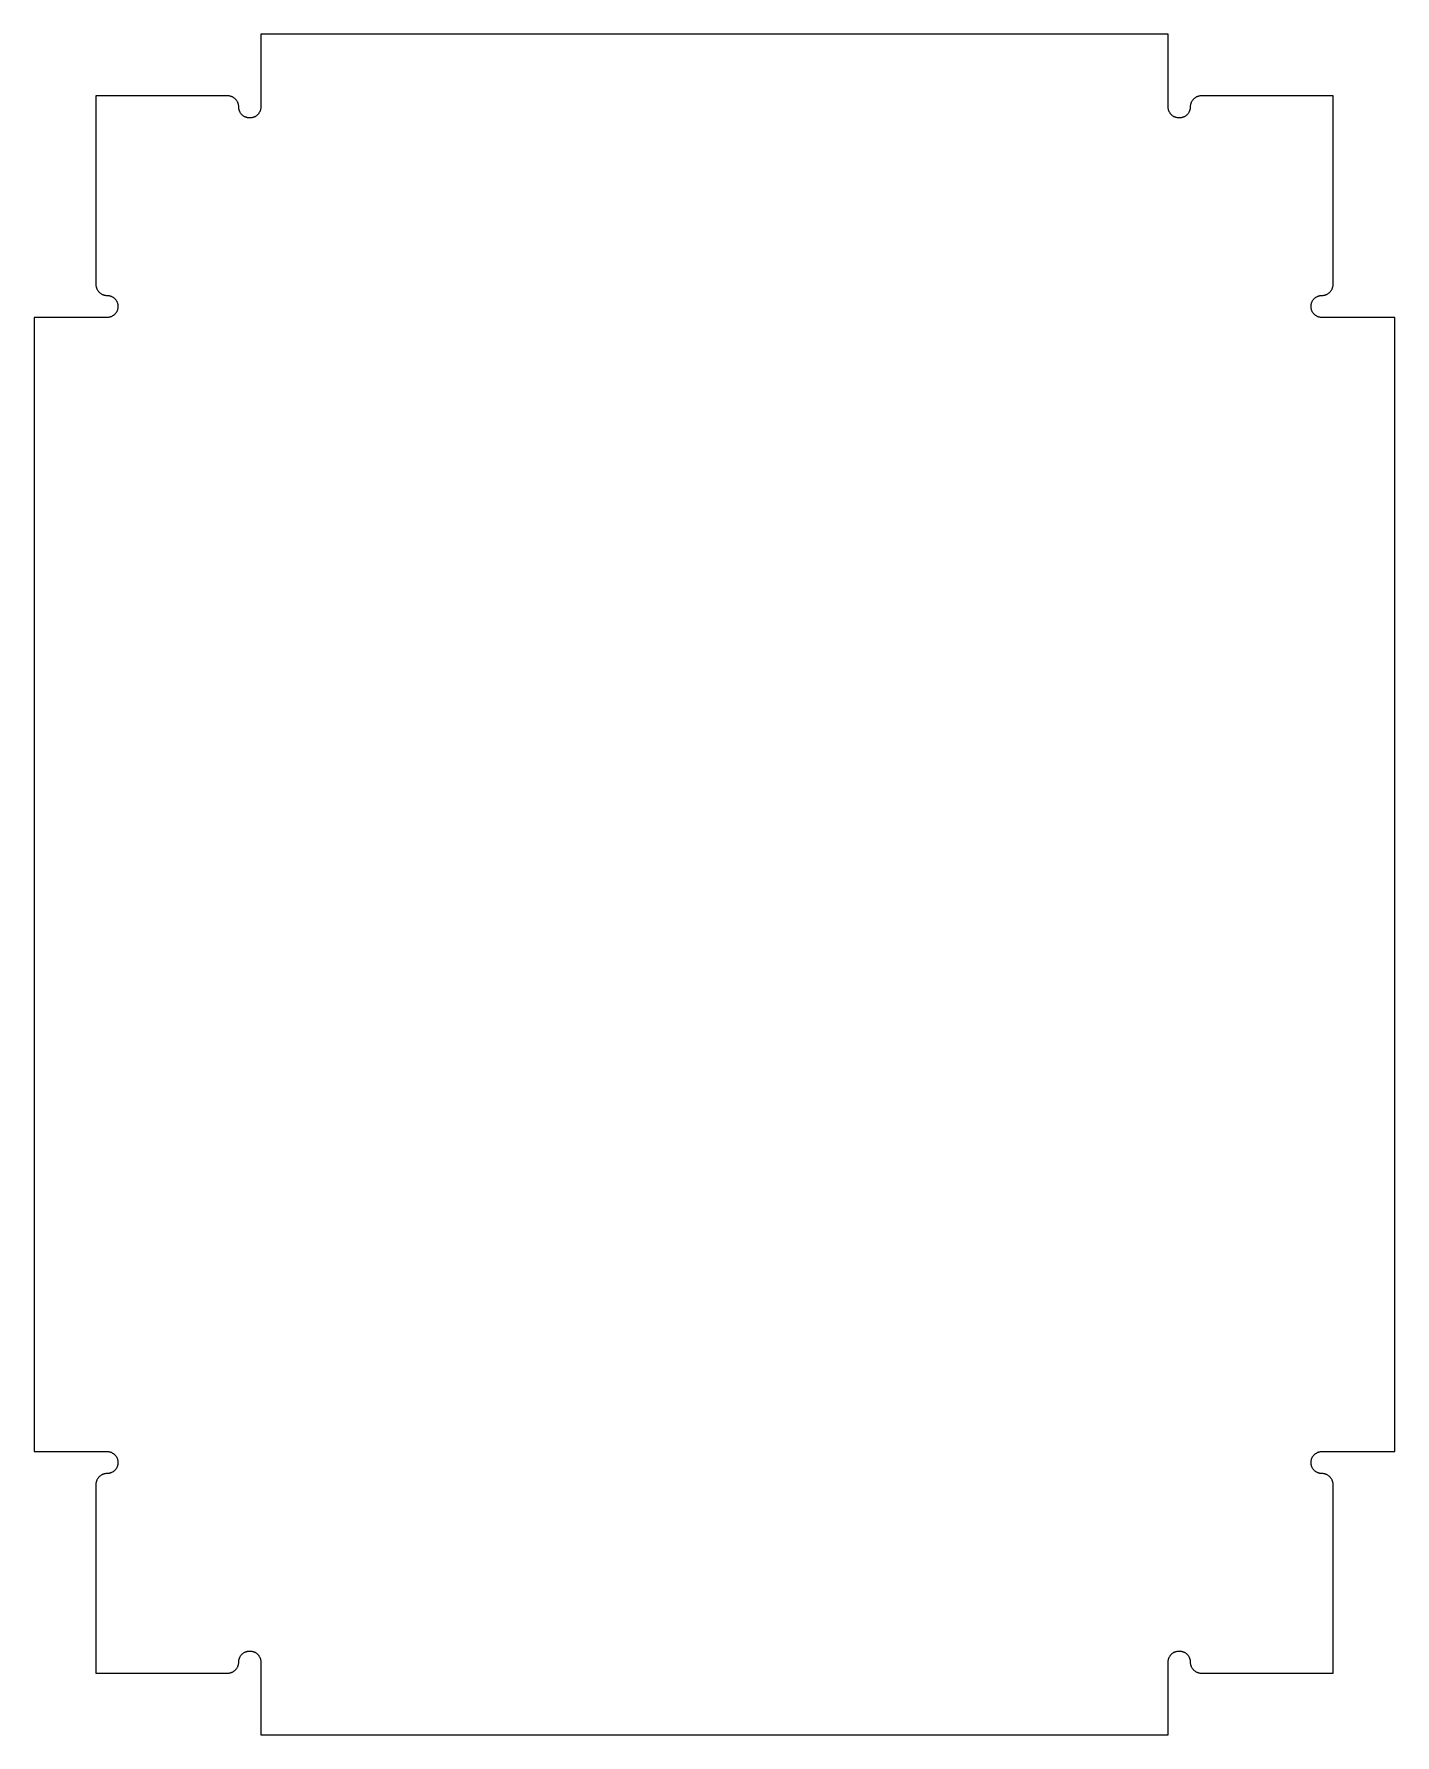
# Model space of a CAD drawing. Header units: metres. Extents: x 0 to 400, y 0 to 500.
import ezdxf

# ---------------------------------------------------------------- set-up
doc = ezdxf.new("R2010")
doc.units = ezdxf.units.M

msp = doc.modelspace()

# ---------------------------------------------------------------- linework, layer by layer
for p, q in [((333.333, 500), (66.6667, 500)), ((66.6667, 500), (66.6667, 478.57)), ((333.333, 478.57), (333.333, 500)), ((56.9167, 481.82), (18.18, 481.82)), ((18.18, 481.82), (18.18, 426.417)), ((57.0761, 481.816), (56.9167, 481.82)), ((57.2352, 481.804), (57.0761, 481.816)), ((57.3935, 481.785), (57.2352, 481.804)), ((57.5507, 481.758), (57.3935, 481.785)), ((57.7063, 481.723), (57.5507, 481.758)), ((57.8601, 481.68), (57.7063, 481.723)), ((58.0116, 481.63), (57.8601, 481.68)), ((58.1604, 481.573), (58.0116, 481.63)), ((58.3062, 481.508), (58.1604, 481.573)), ((58.4487, 481.436), (58.3062, 481.508)), ((58.5875, 481.358), (58.4487, 481.436)), ((58.7223, 481.272), (58.5875, 481.358)), ((58.8527, 481.18), (58.7223, 481.272)), ((58.9784, 481.082), (58.8527, 481.18)), ((59.0992, 480.978), (58.9784, 481.082)), ((59.2148, 480.868), (59.0992, 480.978)), ((59.3248, 480.753), (59.2148, 480.868)), ((59.4289, 480.632), (59.3248, 480.753)), ((59.5271, 480.506), (59.4289, 480.632)), ((59.6189, 480.376), (59.5271, 480.506)), ((59.7043, 480.241), (59.6189, 480.376)), ((59.7829, 480.102), (59.7043, 480.241)), ((59.8546, 479.96), (59.7829, 480.102)), ((340.217, 480.102), (340.145, 479.96)), ((340.296, 480.241), (340.217, 480.102)), ((340.381, 480.376), (340.296, 480.241)), ((340.473, 480.506), (340.381, 480.376)), ((340.571, 480.632), (340.473, 480.506)), ((340.675, 480.753), (340.571, 480.632)), ((340.785, 480.868), (340.675, 480.753)), ((340.901, 480.978), (340.785, 480.868)), ((341.022, 481.082), (340.901, 480.978)), ((341.147, 481.18), (341.022, 481.082)), ((341.278, 481.272), (341.147, 481.18)), ((341.412, 481.358), (341.278, 481.272)), ((341.551, 481.436), (341.412, 481.358)), ((341.694, 481.508), (341.551, 481.436)), ((341.84, 481.573), (341.694, 481.508)), ((341.988, 481.63), (341.84, 481.573)), ((342.14, 481.68), (341.988, 481.63)), ((342.294, 481.723), (342.14, 481.68)), ((342.449, 481.758), (342.294, 481.723)), ((342.606, 481.785), (342.449, 481.758)), ((342.765, 481.804), (342.606, 481.785)), ((342.924, 481.816), (342.765, 481.804)), ((343.083, 481.82), (342.924, 481.816)), ((381.82, 481.82), (343.083, 481.82)), ((381.82, 426.417), (381.82, 481.82)), ((59.9193, 479.814), (59.8546, 479.96)), ((59.9767, 479.665), (59.9193, 479.814)), ((60.0267, 479.513), (59.9767, 479.665)), ((60.0693, 479.36), (60.0267, 479.513)), ((60.1042, 479.204), (60.0693, 479.36)), ((60.1315, 479.047), (60.1042, 479.204)), ((60.151, 478.889), (60.1315, 479.047)), ((60.1628, 478.729), (60.151, 478.889)), ((60.1706, 478.411), (60.1628, 478.729)), ((60.1823, 478.251), (60.1706, 478.411)), ((60.2018, 478.093), (60.1823, 478.251)), ((60.2291, 477.936), (60.2018, 478.093)), ((60.2641, 477.78), (60.2291, 477.936)), ((60.3066, 477.627), (60.2641, 477.78)), ((60.3566, 477.475), (60.3066, 477.627)), ((60.414, 477.326), (60.3566, 477.475)), ((60.4787, 477.18), (60.414, 477.326)), ((60.5504, 477.038), (60.4787, 477.18)), ((60.629, 476.899), (60.5504, 477.038)), ((60.7144, 476.764), (60.629, 476.899)), ((60.8062, 476.634), (60.7144, 476.764)), ((60.9044, 476.508), (60.8062, 476.634)), ((61.0086, 476.387), (60.9044, 476.508)), ((61.1186, 476.272), (61.0086, 476.387)), ((61.2341, 476.162), (61.1186, 476.272)), ((61.3549, 476.058), (61.2341, 476.162)), ((61.4806, 475.96), (61.3549, 476.058)), ((61.6111, 475.868), (61.4806, 475.96)), ((61.7458, 475.782), (61.6111, 475.868)), ((61.8846, 475.704), (61.7458, 475.782)), ((62.0271, 475.632), (61.8846, 475.704)), ((62.1729, 475.567), (62.0271, 475.632)), ((62.3218, 475.51), (62.1729, 475.567)), ((62.4732, 475.46), (62.3218, 475.51)), ((62.627, 475.417), (62.4732, 475.46)), ((62.7826, 475.382), (62.627, 475.417)), ((62.9398, 475.355), (62.7826, 475.382)), ((63.0981, 475.336), (62.9398, 475.355)), ((63.2572, 475.324), (63.0981, 475.336)), ((63.4167, 475.32), (63.2572, 475.324)), ((63.5761, 475.324), (63.4167, 475.32)), ((63.7352, 475.336), (63.5761, 475.324)), ((63.8935, 475.355), (63.7352, 475.336)), ((64.0507, 475.382), (63.8935, 475.355)), ((64.2063, 475.417), (64.0507, 475.382)), ((64.3601, 475.46), (64.2063, 475.417)), ((64.5116, 475.51), (64.3601, 475.46)), ((64.6604, 475.567), (64.5116, 475.51)), ((64.8062, 475.632), (64.6604, 475.567)), ((64.9487, 475.704), (64.8062, 475.632)), ((65.0875, 475.782), (64.9487, 475.704)), ((65.2223, 475.868), (65.0875, 475.782)), ((65.3527, 475.96), (65.2223, 475.868)), ((65.4784, 476.058), (65.3527, 475.96)), ((65.5992, 476.162), (65.4784, 476.058)), ((65.7148, 476.272), (65.5992, 476.162)), ((65.8248, 476.387), (65.7148, 476.272)), ((65.9289, 476.508), (65.8248, 476.387)), ((66.0271, 476.634), (65.9289, 476.508)), ((66.1189, 476.764), (66.0271, 476.634)), ((66.2043, 476.899), (66.1189, 476.764)), ((66.2829, 477.038), (66.2043, 476.899)), ((66.3546, 477.18), (66.2829, 477.038)), ((66.4193, 477.326), (66.3546, 477.18)), ((66.4767, 477.475), (66.4193, 477.326)), ((66.5267, 477.627), (66.4767, 477.475)), ((66.5693, 477.78), (66.5267, 477.627)), ((66.6042, 477.936), (66.5693, 477.78)), ((66.6315, 478.093), (66.6042, 477.936)), ((66.651, 478.251), (66.6315, 478.093)), ((66.6628, 478.411), (66.651, 478.251)), ((66.6667, 478.57), (66.6628, 478.411)), ((333.337, 478.411), (333.333, 478.57)), ((333.349, 478.251), (333.337, 478.411)), ((333.368, 478.093), (333.349, 478.251)), ((333.396, 477.936), (333.368, 478.093)), ((333.431, 477.78), (333.396, 477.936)), ((333.473, 477.627), (333.431, 477.78)), ((333.523, 477.475), (333.473, 477.627)), ((333.581, 477.326), (333.523, 477.475)), ((333.645, 477.18), (333.581, 477.326)), ((333.717, 477.038), (333.645, 477.18)), ((333.796, 476.899), (333.717, 477.038)), ((333.881, 476.764), (333.796, 476.899)), ((333.973, 476.634), (333.881, 476.764)), ((334.071, 476.508), (333.973, 476.634)), ((334.175, 476.387), (334.071, 476.508)), ((334.285, 476.272), (334.175, 476.387)), ((334.401, 476.162), (334.285, 476.272)), ((334.522, 476.058), (334.401, 476.162)), ((334.647, 475.96), (334.522, 476.058)), ((334.778, 475.868), (334.647, 475.96)), ((334.912, 475.782), (334.778, 475.868)), ((335.051, 475.704), (334.912, 475.782)), ((335.194, 475.632), (335.051, 475.704)), ((335.34, 475.567), (335.194, 475.632)), ((335.488, 475.51), (335.34, 475.567)), ((335.64, 475.46), (335.488, 475.51)), ((335.794, 475.417), (335.64, 475.46)), ((335.949, 475.382), (335.794, 475.417)), ((336.106, 475.355), (335.949, 475.382)), ((336.265, 475.336), (336.106, 475.355)), ((336.424, 475.324), (336.265, 475.336)), ((336.583, 475.32), (336.424, 475.324)), ((336.743, 475.324), (336.583, 475.32)), ((336.902, 475.336), (336.743, 475.324)), ((337.06, 475.355), (336.902, 475.336)), ((337.217, 475.382), (337.06, 475.355)), ((337.373, 475.417), (337.217, 475.382)), ((337.527, 475.46), (337.373, 475.417)), ((337.678, 475.51), (337.527, 475.46)), ((337.827, 475.567), (337.678, 475.51)), ((337.973, 475.632), (337.827, 475.567)), ((338.115, 475.704), (337.973, 475.632)), ((338.254, 475.782), (338.115, 475.704)), ((338.389, 475.868), (338.254, 475.782)), ((338.519, 475.96), (338.389, 475.868)), ((338.645, 476.058), (338.519, 475.96)), ((338.766, 476.162), (338.645, 476.058)), ((338.881, 476.272), (338.766, 476.162)), ((338.991, 476.387), (338.881, 476.272)), ((339.096, 476.508), (338.991, 476.387)), ((339.194, 476.634), (339.096, 476.508)), ((339.286, 476.764), (339.194, 476.634)), ((339.371, 476.899), (339.286, 476.764)), ((339.45, 477.038), (339.371, 476.899)), ((339.521, 477.18), (339.45, 477.038)), ((339.586, 477.326), (339.521, 477.18)), ((339.643, 477.475), (339.586, 477.326)), ((339.693, 477.627), (339.643, 477.475)), ((339.736, 477.78), (339.693, 477.627)), ((339.771, 477.936), (339.736, 477.78)), ((339.798, 478.093), (339.771, 477.936)), ((339.818, 478.251), (339.798, 478.093)), ((339.829, 478.411), (339.818, 478.251)), ((339.837, 478.729), (339.829, 478.411)), ((339.849, 478.889), (339.837, 478.729)), ((339.868, 479.047), (339.849, 478.889)), ((339.896, 479.204), (339.868, 479.047)), ((339.931, 479.36), (339.896, 479.204)), ((339.973, 479.513), (339.931, 479.36)), ((340.023, 479.665), (339.973, 479.513)), ((340.081, 479.814), (340.023, 479.665)), ((340.145, 479.96), (340.081, 479.814)), ((18.18, 426.417), (18.1839, 426.257)), ((18.1839, 426.257), (18.1956, 426.098)), ((18.1956, 426.098), (18.2152, 425.94)), ((18.2152, 425.94), (18.2424, 425.783)), ((18.2424, 425.783), (18.2774, 425.627)), ((18.2774, 425.627), (18.3199, 425.473)), ((18.3199, 425.473), (18.37, 425.322)), ((18.37, 425.322), (18.4274, 425.173)), ((18.4274, 425.173), (18.492, 425.027)), ((18.492, 425.027), (18.5638, 424.885)), ((381.436, 424.885), (381.508, 425.027)), ((381.508, 425.027), (381.573, 425.173)), ((381.573, 425.173), (381.63, 425.322)), ((381.63, 425.322), (381.68, 425.473)), ((381.68, 425.473), (381.723, 425.627)), ((381.723, 425.627), (381.758, 425.783)), ((381.758, 425.783), (381.785, 425.94)), ((381.785, 425.94), (381.804, 426.098)), ((381.804, 426.098), (381.816, 426.257)), ((381.816, 426.257), (381.82, 426.417)), ((18.5638, 424.885), (18.6424, 424.746)), ((18.6424, 424.746), (18.7277, 424.611)), ((18.7277, 424.611), (18.8196, 424.481)), ((18.8196, 424.481), (18.9177, 424.355)), ((18.9177, 424.355), (19.0219, 424.234)), ((19.0219, 424.234), (19.1319, 424.119)), ((19.1319, 424.119), (19.2474, 424.009)), ((19.2474, 424.009), (19.3682, 423.904)), ((19.3682, 423.904), (19.494, 423.806)), ((19.494, 423.806), (19.6244, 423.714)), ((19.6244, 423.714), (19.7592, 423.629)), ((19.7592, 423.629), (19.8979, 423.55)), ((19.8979, 423.55), (20.0404, 423.479)), ((20.0404, 423.479), (20.1863, 423.414)), ((20.1863, 423.414), (20.3351, 423.357)), ((20.3351, 423.357), (20.4866, 423.307)), ((20.4866, 423.307), (20.6403, 423.264)), ((20.6403, 423.264), (20.7959, 423.229)), ((20.7959, 423.229), (20.9531, 423.202)), ((20.9531, 423.202), (21.1114, 423.182)), ((21.1114, 423.182), (21.2705, 423.171)), ((21.2705, 423.171), (21.5895, 423.163)), ((21.5895, 423.163), (21.7486, 423.151)), ((21.7486, 423.151), (21.9069, 423.131)), ((21.9069, 423.131), (22.064, 423.104)), ((22.064, 423.104), (22.2197, 423.069)), ((22.2197, 423.069), (22.3734, 423.027)), ((22.3734, 423.027), (22.5249, 422.977)), ((22.5249, 422.977), (22.6737, 422.919)), ((22.6737, 422.919), (22.8195, 422.855)), ((22.8195, 422.855), (22.962, 422.783)), ((22.962, 422.783), (23.1008, 422.704)), ((23.1008, 422.704), (23.2356, 422.619)), ((23.2356, 422.619), (23.366, 422.527)), ((23.366, 422.527), (23.4918, 422.429)), ((23.4918, 422.429), (23.6126, 422.325)), ((23.6126, 422.325), (23.7281, 422.215)), ((23.7281, 422.215), (23.8381, 422.099)), ((23.8381, 422.099), (23.9423, 421.978)), ((23.9423, 421.978), (24.0404, 421.853)), ((24.0404, 421.853), (24.1323, 421.722)), ((24.1323, 421.722), (24.2176, 421.587)), ((24.2176, 421.587), (24.2962, 421.449)), ((24.2962, 421.449), (24.368, 421.306)), ((24.368, 421.306), (24.4326, 421.16)), ((24.4326, 421.16), (24.49, 421.012)), ((24.49, 421.012), (24.5401, 420.86)), ((24.5401, 420.86), (24.5826, 420.706)), ((24.5826, 420.706), (24.6175, 420.551)), ((24.6175, 420.551), (24.6448, 420.394)), ((24.6448, 420.394), (24.6643, 420.235)), ((24.6643, 420.235), (24.6761, 420.076)), ((24.6761, 420.076), (24.68, 419.917)), ((375.32, 419.917), (375.324, 420.076)), ((375.324, 420.076), (375.336, 420.235)), ((375.336, 420.235), (375.355, 420.394)), ((375.355, 420.394), (375.382, 420.551)), ((375.382, 420.551), (375.417, 420.706)), ((375.417, 420.706), (375.46, 420.86)), ((375.46, 420.86), (375.51, 421.012)), ((375.51, 421.012), (375.567, 421.16)), ((375.567, 421.16), (375.632, 421.306)), ((375.632, 421.306), (375.704, 421.449)), ((375.704, 421.449), (375.782, 421.587)), ((375.782, 421.587), (375.868, 421.722)), ((375.868, 421.722), (375.96, 421.853)), ((375.96, 421.853), (376.058, 421.978)), ((376.058, 421.978), (376.162, 422.099)), ((376.162, 422.099), (376.272, 422.215)), ((376.272, 422.215), (376.387, 422.325)), ((376.387, 422.325), (376.508, 422.429)), ((376.508, 422.429), (376.634, 422.527)), ((376.634, 422.527), (376.764, 422.619)), ((376.764, 422.619), (376.899, 422.704)), ((376.899, 422.704), (377.038, 422.783)), ((377.038, 422.783), (377.18, 422.855)), ((377.18, 422.855), (377.326, 422.919)), ((377.326, 422.919), (377.475, 422.977)), ((377.475, 422.977), (377.627, 423.027)), ((377.627, 423.027), (377.78, 423.069)), ((377.78, 423.069), (377.936, 423.104)), ((377.936, 423.104), (378.093, 423.131)), ((378.093, 423.131), (378.251, 423.151)), ((378.251, 423.151), (378.411, 423.163)), ((378.411, 423.163), (378.729, 423.171)), ((378.729, 423.171), (378.889, 423.182)), ((378.889, 423.182), (379.047, 423.202)), ((379.047, 423.202), (379.204, 423.229)), ((379.204, 423.229), (379.36, 423.264)), ((379.36, 423.264), (379.513, 423.307)), ((379.513, 423.307), (379.665, 423.357)), ((379.665, 423.357), (379.814, 423.414)), ((379.814, 423.414), (379.96, 423.479)), ((379.96, 423.479), (380.102, 423.55)), ((380.102, 423.55), (380.241, 423.629)), ((380.241, 423.629), (380.376, 423.714)), ((380.376, 423.714), (380.506, 423.806)), ((380.506, 423.806), (380.632, 423.904)), ((380.632, 423.904), (380.753, 424.009)), ((380.753, 424.009), (380.868, 424.119)), ((380.868, 424.119), (380.978, 424.234)), ((380.978, 424.234), (381.082, 424.355)), ((381.082, 424.355), (381.18, 424.481)), ((381.18, 424.481), (381.272, 424.611)), ((381.272, 424.611), (381.358, 424.746)), ((381.358, 424.746), (381.436, 424.885)), ((21.43, 416.667), (0, 416.667)), ((0, 416.667), (0, 83.3333)), ((21.5895, 416.671), (21.43, 416.667)), ((21.7486, 416.682), (21.5895, 416.671)), ((21.9069, 416.702), (21.7486, 416.682)), ((22.064, 416.729), (21.9069, 416.702)), ((22.2197, 416.764), (22.064, 416.729)), ((22.3734, 416.807), (22.2197, 416.764)), ((22.5249, 416.857), (22.3734, 416.807)), ((22.6737, 416.914), (22.5249, 416.857)), ((22.8195, 416.979), (22.6737, 416.914)), ((22.962, 417.05), (22.8195, 416.979)), ((23.1008, 417.129), (22.962, 417.05)), ((23.2356, 417.214), (23.1008, 417.129)), ((23.366, 417.306), (23.2356, 417.214)), ((23.4918, 417.404), (23.366, 417.306)), ((23.6126, 417.509), (23.4918, 417.404)), ((23.7281, 417.619), (23.6126, 417.509)), ((23.8381, 417.734), (23.7281, 417.619)), ((23.9423, 417.855), (23.8381, 417.734)), ((24.0404, 417.981), (23.9423, 417.855)), ((24.1323, 418.111), (24.0404, 417.981)), ((24.2176, 418.246), (24.1323, 418.111)), ((24.2962, 418.385), (24.2176, 418.246)), ((24.368, 418.527), (24.2962, 418.385)), ((24.4326, 418.673), (24.368, 418.527)), ((24.49, 418.822), (24.4326, 418.673)), ((24.5401, 418.973), (24.49, 418.822)), ((24.5826, 419.127), (24.5401, 418.973)), ((24.6175, 419.283), (24.5826, 419.127)), ((24.6448, 419.44), (24.6175, 419.283)), ((24.6643, 419.598), (24.6448, 419.44)), ((24.6761, 419.757), (24.6643, 419.598)), ((24.68, 419.917), (24.6761, 419.757)), ((375.324, 419.757), (375.32, 419.917)), ((375.336, 419.598), (375.324, 419.757)), ((375.355, 419.44), (375.336, 419.598)), ((375.382, 419.283), (375.355, 419.44)), ((375.417, 419.127), (375.382, 419.283)), ((375.46, 418.973), (375.417, 419.127)), ((375.51, 418.822), (375.46, 418.973)), ((375.567, 418.673), (375.51, 418.822)), ((375.632, 418.527), (375.567, 418.673)), ((375.704, 418.385), (375.632, 418.527)), ((375.782, 418.246), (375.704, 418.385)), ((375.868, 418.111), (375.782, 418.246)), ((375.96, 417.981), (375.868, 418.111)), ((376.058, 417.855), (375.96, 417.981)), ((376.162, 417.734), (376.058, 417.855)), ((376.272, 417.619), (376.162, 417.734)), ((376.387, 417.509), (376.272, 417.619)), ((376.508, 417.404), (376.387, 417.509)), ((376.634, 417.306), (376.508, 417.404)), ((376.764, 417.214), (376.634, 417.306)), ((376.899, 417.129), (376.764, 417.214)), ((377.038, 417.05), (376.899, 417.129)), ((377.18, 416.979), (377.038, 417.05)), ((377.326, 416.914), (377.18, 416.979)), ((377.475, 416.857), (377.326, 416.914)), ((377.627, 416.807), (377.475, 416.857)), ((377.78, 416.764), (377.627, 416.807)), ((377.936, 416.729), (377.78, 416.764)), ((378.093, 416.702), (377.936, 416.729)), ((378.251, 416.682), (378.093, 416.702)), ((378.411, 416.671), (378.251, 416.682)), ((378.57, 416.667), (378.411, 416.671)), ((400, 416.667), (378.57, 416.667)), ((400, 83.3333), (400, 416.667)), ((0, 83.3333), (21.43, 83.3333)), ((21.43, 83.3333), (21.5895, 83.3294)), ((21.5895, 83.3294), (21.7486, 83.3177)), ((21.7486, 83.3177), (21.9069, 83.2982)), ((21.9069, 83.2982), (22.064, 83.2709)), ((22.064, 83.2709), (22.2197, 83.2359)), ((22.2197, 83.2359), (22.3734, 83.1934)), ((22.3734, 83.1934), (22.5249, 83.1433)), ((22.5249, 83.1433), (22.6737, 83.0859)), ((22.6737, 83.0859), (22.8195, 83.0213)), ((22.8195, 83.0213), (22.962, 82.9496)), ((22.962, 82.9496), (23.1008, 82.8709)), ((23.1008, 82.8709), (23.2356, 82.7856)), ((23.2356, 82.7856), (23.366, 82.6938)), ((23.366, 82.6938), (23.4918, 82.5956)), ((23.4918, 82.5956), (23.6126, 82.4914)), ((23.6126, 82.4914), (23.7281, 82.3814)), ((23.7281, 82.3814), (23.8381, 82.2659)), ((23.8381, 82.2659), (23.9423, 82.1451)), ((23.9423, 82.1451), (24.0404, 82.0193)), ((24.0404, 82.0193), (24.1323, 81.8889)), ((24.1323, 81.8889), (24.2176, 81.7542)), ((24.2176, 81.7542), (24.2962, 81.6154)), ((24.2962, 81.6154), (24.368, 81.4729)), ((24.368, 81.4729), (24.4326, 81.327)), ((24.4326, 81.327), (24.49, 81.1782)), ((24.49, 81.1782), (24.5401, 81.0267)), ((24.5401, 81.0267), (24.5826, 80.873)), ((24.5826, 80.873), (24.6175, 80.7174)), ((24.6175, 80.7174), (24.6448, 80.5602)), ((24.6448, 80.5602), (24.6643, 80.4019)), ((24.6643, 80.4019), (24.6761, 80.2428)), ((24.6761, 80.2428), (24.68, 80.0833)), ((24.68, 80.0833), (24.6761, 79.9239)), ((375.32, 80.0833), (375.324, 80.2428)), ((375.324, 79.9239), (375.32, 80.0833)), ((375.324, 80.2428), (375.336, 80.4019)), ((375.336, 80.4019), (375.355, 80.5602)), ((375.355, 80.5602), (375.382, 80.7174)), ((375.382, 80.7174), (375.417, 80.873)), ((375.417, 80.873), (375.46, 81.0267)), ((375.46, 81.0267), (375.51, 81.1782)), ((375.51, 81.1782), (375.567, 81.327)), ((375.567, 81.327), (375.632, 81.4729)), ((375.632, 81.4729), (375.704, 81.6154)), ((375.704, 81.6154), (375.782, 81.7542)), ((375.782, 81.7542), (375.868, 81.8889)), ((375.868, 81.8889), (375.96, 82.0193)), ((375.96, 82.0193), (376.058, 82.1451)), ((376.058, 82.1451), (376.162, 82.2659)), ((376.162, 82.2659), (376.272, 82.3814)), ((376.272, 82.3814), (376.387, 82.4914)), ((376.387, 82.4914), (376.508, 82.5956)), ((376.508, 82.5956), (376.634, 82.6938)), ((376.634, 82.6938), (376.764, 82.7856)), ((376.764, 82.7856), (376.899, 82.8709)), ((376.899, 82.8709), (377.038, 82.9496)), ((377.038, 82.9496), (377.18, 83.0213)), ((377.18, 83.0213), (377.326, 83.0859)), ((377.326, 83.0859), (377.475, 83.1433)), ((377.475, 83.1433), (377.627, 83.1934)), ((377.627, 83.1934), (377.78, 83.2359)), ((377.78, 83.2359), (377.936, 83.2709)), ((377.936, 83.2709), (378.093, 83.2982)), ((378.093, 83.2982), (378.251, 83.3177)), ((378.251, 83.3177), (378.411, 83.3294)), ((378.411, 83.3294), (378.57, 83.3333)), ((378.57, 83.3333), (400, 83.3333)), ((18.5638, 75.1154), (18.492, 74.9729)), ((18.6424, 75.2542), (18.5638, 75.1154)), ((18.7277, 75.3889), (18.6424, 75.2542)), ((18.8196, 75.5193), (18.7277, 75.3889)), ((18.9177, 75.6451), (18.8196, 75.5193)), ((19.0219, 75.7659), (18.9177, 75.6451)), ((19.1319, 75.8814), (19.0219, 75.7659)), ((19.2474, 75.9914), (19.1319, 75.8814)), ((19.3682, 76.0956), (19.2474, 75.9914)), ((19.494, 76.1938), (19.3682, 76.0956)), ((19.6244, 76.2856), (19.494, 76.1938)), ((19.7592, 76.3709), (19.6244, 76.2856)), ((19.8979, 76.4496), (19.7592, 76.3709)), ((20.0404, 76.5213), (19.8979, 76.4496)), ((20.1863, 76.5859), (20.0404, 76.5213)), ((20.3351, 76.6433), (20.1863, 76.5859)), ((20.4866, 76.6934), (20.3351, 76.6433)), ((20.6403, 76.7359), (20.4866, 76.6934)), ((20.7959, 76.7709), (20.6403, 76.7359)), ((20.9531, 76.7982), (20.7959, 76.7709)), ((21.1114, 76.8177), (20.9531, 76.7982)), ((21.2705, 76.8294), (21.1114, 76.8177)), ((21.5895, 76.8372), (21.2705, 76.8294)), ((21.7486, 76.849), (21.5895, 76.8372)), ((21.9069, 76.8685), (21.7486, 76.849)), ((22.064, 76.8958), (21.9069, 76.8685)), ((22.2197, 76.9307), (22.064, 76.8958)), ((22.3734, 76.9733), (22.2197, 76.9307)), ((22.5249, 77.0233), (22.3734, 76.9733)), ((22.6737, 77.0807), (22.5249, 77.0233)), ((22.8195, 77.1454), (22.6737, 77.0807)), ((22.962, 77.2171), (22.8195, 77.1454)), ((23.1008, 77.2957), (22.962, 77.2171)), ((23.2356, 77.381), (23.1008, 77.2957)), ((23.366, 77.4729), (23.2356, 77.381)), ((23.4918, 77.571), (23.366, 77.4729)), ((23.6126, 77.6752), (23.4918, 77.571)), ((23.7281, 77.7852), (23.6126, 77.6752)), ((23.8381, 77.9008), (23.7281, 77.7852)), ((23.9423, 78.0215), (23.8381, 77.9008)), ((24.0404, 78.1473), (23.9423, 78.0215)), ((24.1323, 78.2777), (24.0404, 78.1473)), ((24.2176, 78.4125), (24.1323, 78.2777)), ((24.2962, 78.5513), (24.2176, 78.4125)), ((24.368, 78.6938), (24.2962, 78.5513)), ((24.4326, 78.8396), (24.368, 78.6938)), ((24.49, 78.9884), (24.4326, 78.8396)), ((24.5401, 79.1399), (24.49, 78.9884)), ((24.5826, 79.2936), (24.5401, 79.1399)), ((24.6175, 79.4493), (24.5826, 79.2936)), ((24.6448, 79.6064), (24.6175, 79.4493)), ((24.6643, 79.7648), (24.6448, 79.6064)), ((24.6761, 79.9239), (24.6643, 79.7648)), ((375.336, 79.7648), (375.324, 79.9239)), ((375.355, 79.6064), (375.336, 79.7648)), ((375.382, 79.4493), (375.355, 79.6064)), ((375.417, 79.2936), (375.382, 79.4493)), ((375.46, 79.1399), (375.417, 79.2936)), ((375.51, 78.9884), (375.46, 79.1399)), ((375.567, 78.8396), (375.51, 78.9884)), ((375.632, 78.6938), (375.567, 78.8396)), ((375.704, 78.5513), (375.632, 78.6938)), ((375.782, 78.4125), (375.704, 78.5513)), ((375.868, 78.2777), (375.782, 78.4125)), ((375.96, 78.1473), (375.868, 78.2777)), ((376.058, 78.0215), (375.96, 78.1473)), ((376.162, 77.9008), (376.058, 78.0215)), ((376.272, 77.7852), (376.162, 77.9008)), ((376.387, 77.6752), (376.272, 77.7852)), ((376.508, 77.571), (376.387, 77.6752)), ((376.634, 77.4729), (376.508, 77.571)), ((376.764, 77.381), (376.634, 77.4729)), ((376.899, 77.2957), (376.764, 77.381)), ((377.038, 77.2171), (376.899, 77.2957)), ((377.18, 77.1454), (377.038, 77.2171)), ((377.326, 77.0807), (377.18, 77.1454)), ((377.475, 77.0233), (377.326, 77.0807)), ((377.627, 76.9733), (377.475, 77.0233)), ((377.78, 76.9307), (377.627, 76.9733)), ((377.936, 76.8958), (377.78, 76.9307)), ((378.093, 76.8685), (377.936, 76.8958)), ((378.251, 76.849), (378.093, 76.8685)), ((378.411, 76.8372), (378.251, 76.849)), ((378.729, 76.8294), (378.411, 76.8372)), ((378.889, 76.8177), (378.729, 76.8294)), ((379.047, 76.7982), (378.889, 76.8177)), ((379.204, 76.7709), (379.047, 76.7982)), ((379.36, 76.7359), (379.204, 76.7709)), ((379.513, 76.6934), (379.36, 76.7359)), ((379.665, 76.6433), (379.513, 76.6934)), ((379.814, 76.5859), (379.665, 76.6433)), ((379.96, 76.5213), (379.814, 76.5859)), ((380.102, 76.4496), (379.96, 76.5213)), ((380.241, 76.3709), (380.102, 76.4496)), ((380.376, 76.2856), (380.241, 76.3709)), ((380.506, 76.1938), (380.376, 76.2856)), ((380.632, 76.0956), (380.506, 76.1938)), ((380.753, 75.9914), (380.632, 76.0956)), ((380.868, 75.8814), (380.753, 75.9914)), ((380.978, 75.7659), (380.868, 75.8814)), ((381.082, 75.6451), (380.978, 75.7659)), ((381.18, 75.5193), (381.082, 75.6451)), ((381.272, 75.3889), (381.18, 75.5193)), ((381.358, 75.2542), (381.272, 75.3889)), ((381.436, 75.1154), (381.358, 75.2542)), ((381.508, 74.9729), (381.436, 75.1154)), ((18.1839, 73.7428), (18.18, 73.5833)), ((18.18, 73.5833), (18.18, 18.18)), ((18.1956, 73.9019), (18.1839, 73.7428)), ((18.2152, 74.0602), (18.1956, 73.9019)), ((18.2424, 74.2174), (18.2152, 74.0602)), ((18.2774, 74.373), (18.2424, 74.2174)), ((18.3199, 74.5267), (18.2774, 74.373)), ((18.37, 74.6782), (18.3199, 74.5267)), ((18.4274, 74.827), (18.37, 74.6782)), ((18.492, 74.9729), (18.4274, 74.827)), ((381.573, 74.827), (381.508, 74.9729)), ((381.63, 74.6782), (381.573, 74.827)), ((381.68, 74.5267), (381.63, 74.6782)), ((381.723, 74.373), (381.68, 74.5267)), ((381.758, 74.2174), (381.723, 74.373)), ((381.785, 74.0602), (381.758, 74.2174)), ((381.804, 73.9019), (381.785, 74.0602)), ((381.816, 73.7428), (381.804, 73.9019)), ((381.82, 73.5833), (381.816, 73.7428)), ((381.82, 18.18), (381.82, 73.5833)), ((59.7829, 19.8979), (59.8546, 20.0404)), ((59.8546, 20.0404), (59.9193, 20.1863)), ((59.9193, 20.1863), (59.9767, 20.3351)), ((59.9767, 20.3351), (60.0267, 20.4866)), ((60.0267, 20.4866), (60.0693, 20.6403)), ((60.0693, 20.6403), (60.1042, 20.7959)), ((60.1042, 20.7959), (60.1315, 20.9531)), ((60.1315, 20.9531), (60.151, 21.1114)), ((60.151, 21.1114), (60.1628, 21.2705)), ((60.1628, 21.2705), (60.1706, 21.5895)), ((60.1706, 21.5895), (60.1823, 21.7486)), ((60.1823, 21.7486), (60.2018, 21.9069)), ((60.2018, 21.9069), (60.2291, 22.064)), ((60.2291, 22.064), (60.2641, 22.2197)), ((60.2641, 22.2197), (60.3066, 22.3734)), ((60.3066, 22.3734), (60.3566, 22.5249)), ((60.3566, 22.5249), (60.414, 22.6737)), ((60.414, 22.6737), (60.4787, 22.8195)), ((60.4787, 22.8195), (60.5504, 22.962)), ((60.5504, 22.962), (60.629, 23.1008)), ((60.629, 23.1008), (60.7144, 23.2356)), ((60.7144, 23.2356), (60.8062, 23.366)), ((60.8062, 23.366), (60.9044, 23.4918)), ((60.9044, 23.4918), (61.0086, 23.6126)), ((61.0086, 23.6126), (61.1186, 23.7281)), ((61.1186, 23.7281), (61.2341, 23.8381)), ((61.2341, 23.8381), (61.3549, 23.9423)), ((61.3549, 23.9423), (61.4806, 24.0404)), ((61.4806, 24.0404), (61.6111, 24.1323)), ((61.6111, 24.1323), (61.7458, 24.2176)), ((61.7458, 24.2176), (61.8846, 24.2962)), ((61.8846, 24.2962), (62.0271, 24.368)), ((62.0271, 24.368), (62.1729, 24.4326)), ((62.1729, 24.4326), (62.3218, 24.49)), ((62.3218, 24.49), (62.4732, 24.5401)), ((62.4732, 24.5401), (62.627, 24.5826)), ((62.627, 24.5826), (62.7826, 24.6175)), ((62.7826, 24.6175), (62.9398, 24.6448)), ((62.9398, 24.6448), (63.0981, 24.6643)), ((63.0981, 24.6643), (63.2572, 24.6761)), ((63.2572, 24.6761), (63.4167, 24.68)), ((63.4167, 24.68), (63.5761, 24.6761)), ((63.5761, 24.6761), (63.7352, 24.6643)), ((63.7352, 24.6643), (63.8935, 24.6448)), ((63.8935, 24.6448), (64.0507, 24.6175)), ((64.0507, 24.6175), (64.2063, 24.5826)), ((64.2063, 24.5826), (64.3601, 24.5401)), ((64.3601, 24.5401), (64.5116, 24.49)), ((64.5116, 24.49), (64.6604, 24.4326)), ((64.6604, 24.4326), (64.8062, 24.368)), ((64.8062, 24.368), (64.9487, 24.2962)), ((64.9487, 24.2962), (65.0875, 24.2176)), ((65.0875, 24.2176), (65.2223, 24.1323)), ((65.2223, 24.1323), (65.3527, 24.0404)), ((65.3527, 24.0404), (65.4784, 23.9423)), ((65.4784, 23.9423), (65.5992, 23.8381)), ((65.5992, 23.8381), (65.7148, 23.7281)), ((65.7148, 23.7281), (65.8248, 23.6126)), ((65.8248, 23.6126), (65.9289, 23.4918)), ((65.9289, 23.4918), (66.0271, 23.366)), ((66.0271, 23.366), (66.1189, 23.2356)), ((66.1189, 23.2356), (66.2043, 23.1008)), ((66.2043, 23.1008), (66.2829, 22.962)), ((66.2829, 22.962), (66.3546, 22.8195)), ((66.3546, 22.8195), (66.4193, 22.6737)), ((66.4193, 22.6737), (66.4767, 22.5249)), ((66.4767, 22.5249), (66.5267, 22.3734)), ((66.5267, 22.3734), (66.5693, 22.2197)), ((66.5693, 22.2197), (66.6042, 22.064)), ((66.6042, 22.064), (66.6315, 21.9069)), ((66.6315, 21.9069), (66.651, 21.7486)), ((66.651, 21.7486), (66.6628, 21.5895)), ((66.6628, 21.5895), (66.6667, 21.43)), ((66.6667, 21.43), (66.6667, 0)), ((333.333, 21.43), (333.337, 21.5895)), ((333.333, 0), (333.333, 21.43)), ((333.337, 21.5895), (333.349, 21.7486)), ((333.349, 21.7486), (333.368, 21.9069)), ((333.368, 21.9069), (333.396, 22.064)), ((333.396, 22.064), (333.431, 22.2197)), ((333.431, 22.2197), (333.473, 22.3734)), ((333.473, 22.3734), (333.523, 22.5249)), ((333.523, 22.5249), (333.581, 22.6737)), ((333.581, 22.6737), (333.645, 22.8195)), ((333.645, 22.8195), (333.717, 22.962)), ((333.717, 22.962), (333.796, 23.1008)), ((333.796, 23.1008), (333.881, 23.2356)), ((333.881, 23.2356), (333.973, 23.366)), ((333.973, 23.366), (334.071, 23.4918)), ((334.071, 23.4918), (334.175, 23.6126)), ((334.175, 23.6126), (334.285, 23.7281)), ((334.285, 23.7281), (334.401, 23.8381)), ((334.401, 23.8381), (334.522, 23.9423)), ((334.522, 23.9423), (334.647, 24.0404)), ((334.647, 24.0404), (334.778, 24.1323)), ((334.778, 24.1323), (334.912, 24.2176)), ((334.912, 24.2176), (335.051, 24.2962)), ((335.051, 24.2962), (335.194, 24.368)), ((335.194, 24.368), (335.34, 24.4326)), ((335.34, 24.4326), (335.488, 24.49)), ((335.488, 24.49), (335.64, 24.5401)), ((335.64, 24.5401), (335.794, 24.5826)), ((335.794, 24.5826), (335.949, 24.6175)), ((335.949, 24.6175), (336.106, 24.6448)), ((336.106, 24.6448), (336.265, 24.6643)), ((336.265, 24.6643), (336.424, 24.6761)), ((336.424, 24.6761), (336.583, 24.68)), ((336.583, 24.68), (336.743, 24.6761)), ((336.743, 24.6761), (336.902, 24.6643)), ((336.902, 24.6643), (337.06, 24.6448)), ((337.06, 24.6448), (337.217, 24.6175)), ((337.217, 24.6175), (337.373, 24.5826)), ((337.373, 24.5826), (337.527, 24.5401)), ((337.527, 24.5401), (337.678, 24.49)), ((337.678, 24.49), (337.827, 24.4326)), ((337.827, 24.4326), (337.973, 24.368)), ((337.973, 24.368), (338.115, 24.2962)), ((338.115, 24.2962), (338.254, 24.2176)), ((338.254, 24.2176), (338.389, 24.1323)), ((338.389, 24.1323), (338.519, 24.0404)), ((338.519, 24.0404), (338.645, 23.9423)), ((338.645, 23.9423), (338.766, 23.8381)), ((338.766, 23.8381), (338.881, 23.7281)), ((338.881, 23.7281), (338.991, 23.6126)), ((338.991, 23.6126), (339.096, 23.4918)), ((339.096, 23.4918), (339.194, 23.366)), ((339.194, 23.366), (339.286, 23.2356)), ((339.286, 23.2356), (339.371, 23.1008)), ((339.371, 23.1008), (339.45, 22.962)), ((339.45, 22.962), (339.521, 22.8195)), ((339.521, 22.8195), (339.586, 22.6737)), ((339.586, 22.6737), (339.643, 22.5249)), ((339.643, 22.5249), (339.693, 22.3734)), ((339.693, 22.3734), (339.736, 22.2197)), ((339.736, 22.2197), (339.771, 22.064)), ((339.771, 22.064), (339.798, 21.9069)), ((339.798, 21.9069), (339.818, 21.7486)), ((339.818, 21.7486), (339.829, 21.5895)), ((339.829, 21.5895), (339.837, 21.2705)), ((339.837, 21.2705), (339.849, 21.1114)), ((339.849, 21.1114), (339.868, 20.9531)), ((339.868, 20.9531), (339.896, 20.7959)), ((339.896, 20.7959), (339.931, 20.6403)), ((339.931, 20.6403), (339.973, 20.4866)), ((339.973, 20.4866), (340.023, 20.3351)), ((340.023, 20.3351), (340.081, 20.1863)), ((340.081, 20.1863), (340.145, 20.0404)), ((340.145, 20.0404), (340.217, 19.8979)), ((18.18, 18.18), (56.9167, 18.18)), ((56.9167, 18.18), (57.0761, 18.1839)), ((57.0761, 18.1839), (57.2352, 18.1956)), ((57.2352, 18.1956), (57.3935, 18.2152)), ((57.3935, 18.2152), (57.5507, 18.2424)), ((57.5507, 18.2424), (57.7063, 18.2774)), ((57.7063, 18.2774), (57.8601, 18.3199)), ((57.8601, 18.3199), (58.0116, 18.37)), ((58.0116, 18.37), (58.1604, 18.4274)), ((58.1604, 18.4274), (58.3062, 18.492)), ((58.3062, 18.492), (58.4487, 18.5638)), ((58.4487, 18.5638), (58.5875, 18.6424)), ((58.5875, 18.6424), (58.7223, 18.7277)), ((58.7223, 18.7277), (58.8527, 18.8196)), ((58.8527, 18.8196), (58.9784, 18.9177)), ((58.9784, 18.9177), (59.0992, 19.0219)), ((59.0992, 19.0219), (59.2148, 19.1319)), ((59.2148, 19.1319), (59.3248, 19.2474)), ((59.3248, 19.2474), (59.4289, 19.3682)), ((59.4289, 19.3682), (59.5271, 19.494)), ((59.5271, 19.494), (59.6189, 19.6244)), ((59.6189, 19.6244), (59.7043, 19.7592)), ((59.7043, 19.7592), (59.7829, 19.8979)), ((340.217, 19.8979), (340.296, 19.7592)), ((340.296, 19.7592), (340.381, 19.6244)), ((340.381, 19.6244), (340.473, 19.494)), ((340.473, 19.494), (340.571, 19.3682)), ((340.571, 19.3682), (340.675, 19.2474)), ((340.675, 19.2474), (340.785, 19.1319)), ((340.785, 19.1319), (340.901, 19.0219)), ((340.901, 19.0219), (341.022, 18.9177)), ((341.022, 18.9177), (341.147, 18.8196)), ((341.147, 18.8196), (341.278, 18.7277)), ((341.278, 18.7277), (341.412, 18.6424)), ((341.412, 18.6424), (341.551, 18.5638)), ((341.551, 18.5638), (341.694, 18.492)), ((341.694, 18.492), (341.84, 18.4274)), ((341.84, 18.4274), (341.988, 18.37)), ((341.988, 18.37), (342.14, 18.3199)), ((342.14, 18.3199), (342.294, 18.2774)), ((342.294, 18.2774), (342.449, 18.2424)), ((342.449, 18.2424), (342.606, 18.2152)), ((342.606, 18.2152), (342.765, 18.1956)), ((342.765, 18.1956), (342.924, 18.1839)), ((342.924, 18.1839), (343.083, 18.18)), ((343.083, 18.18), (381.82, 18.18)), ((66.6667, 0), (333.333, 0))]:
    msp.add_line(p, q)

doc.saveas('drawing.dxf')
